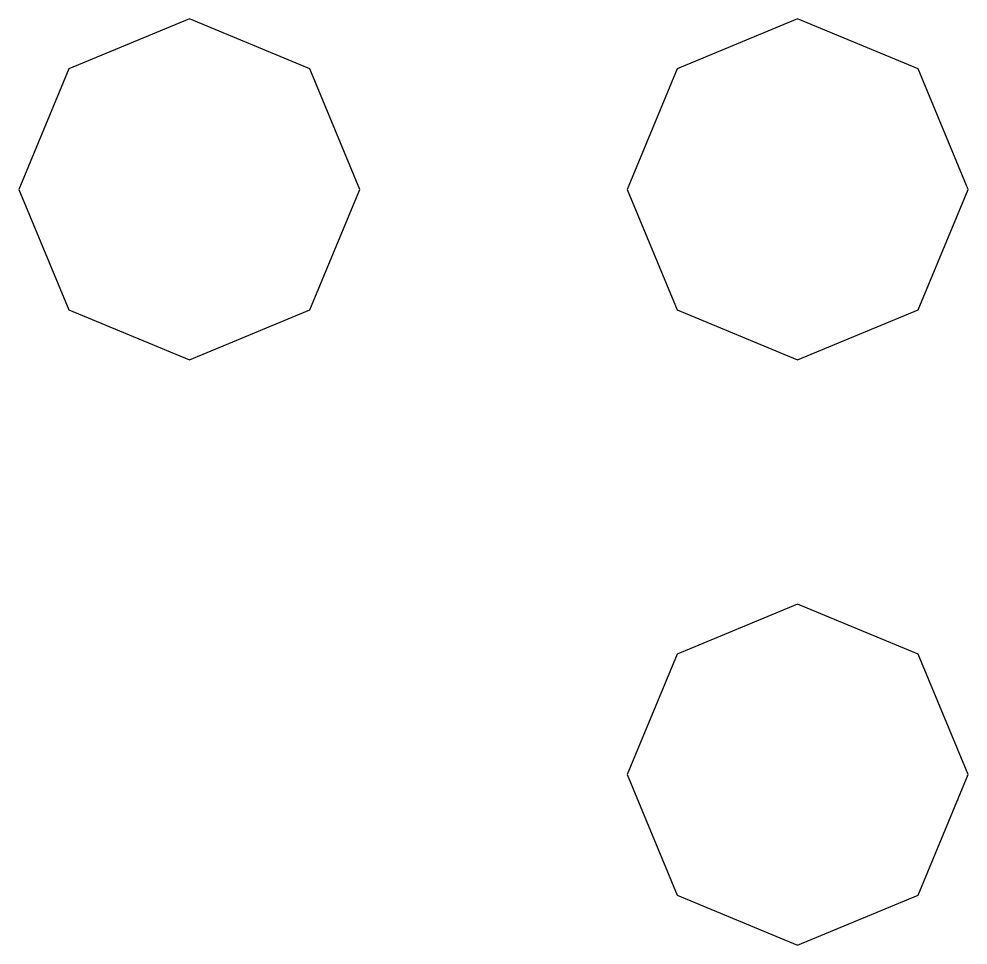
# Model space of a CAD drawing. Extents: x -4.59 to 4.37, y -2.04 to 6.7.
import ezdxf

# ---------------------------------------------------------------- set-up
doc = ezdxf.new("R2010")
doc.units = 0
doc.layers.get('0').update_dxf_attribs({"linetype": 'CONTINUOUS'})

msp = doc.modelspace()

# ---------------------------------------------------------------- linework, layer by layer
at = {"color": 7}
for points in [[(-1.36822, 5.089107), (-1.839319, 6.22644), (-2.976652, 6.69754), (-4.113985, 6.22644), (-4.585085, 5.089107), (-4.113985, 3.951774), (-2.976652, 3.480675), (-1.839319, 3.951774), (-1.36822, 5.089107)], [(4.374086, 5.089107), (3.902987, 6.22644), (2.765654, 6.69754), (1.62832, 6.22644), (1.15722, 5.089107), (1.62832, 3.951774), (2.765654, 3.480675), (3.902987, 3.951774), (4.374086, 5.089107)], [(4.374086, -0.436491), (3.902987, 0.700842), (2.765654, 1.171942), (1.62832, 0.700842), (1.15722, -0.436491), (1.62832, -1.573824), (2.765654, -2.044923), (3.902987, -1.573824), (4.374086, -0.436491)]]:
    msp.add_lwpolyline(points, dxfattribs=at)

doc.saveas('drawing.dxf')
